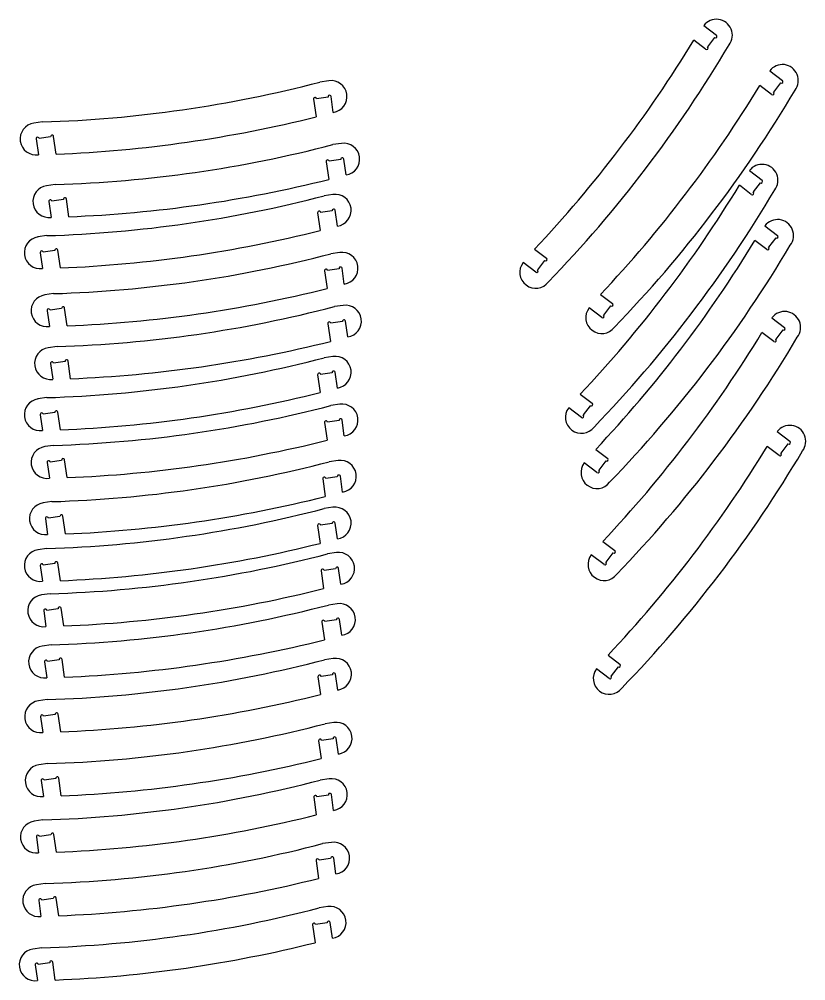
# Model space of a CAD drawing. Extents: x -112040 to 121029, y -95154 to 112900.
# Drawn here: x -112040 to -27837, y -95154 to 7728 of the extents above; entities that cross this region are included whole.
import ezdxf

# ---------------------------------------------------------------- set-up
doc = ezdxf.new("R2010")
doc.units = 0
doc.header["$LTSCALE"] = 50
doc.layers.get('0').update_dxf_attribs({"linetype": 'CONTINUOUS'})

msp = doc.modelspace()

# ---------------------------------------------------------------- linework, layer by layer
at = {"color": 7, "linetype": 'CONTINUOUS'}
for p, q in [((-38763, 7055), (-37406, 6021)), ((-38558, 4510), (-39833, 5482)), ((-37603, 5762), (-38361, 4768)), ((-31699, 2208), (-30342, 1173)), ((-78902, 1141), (-79842, 1006)), ((-31494, -338), (-32769, 634)), ((-30539, 915), (-31297, -79)), ((-80540, -819), (-80267, -2715)), ((-78981, -595), (-80218, -773)), ((-78416, -2239), (-78659, -549)), ((-109537, -3259), (-110478, -3395)), ((-110235, -5084), (-109992, -6774)), ((-108676, -4860), (-109913, -5038)), ((-108082, -6710), (-108354, -4814)), ((-77542, -5556), (-78482, -5691)), ((-79180, -7516), (-78908, -9412)), ((-77621, -7292), (-78858, -7470)), ((-77056, -8935), (-77299, -7246)), ((-33879, -8470), (-32522, -9505)), ((-108177, -9956), (-109118, -10092)), ((-33674, -11016), (-34949, -10044)), ((-32719, -9763), (-33477, -10757)), ((-78454, -11029), (-79394, -11164)), ((-108875, -11781), (-108632, -13471)), ((-107316, -11557), (-108553, -11735)), ((-106722, -13407), (-106994, -11511)), ((-80092, -12989), (-79820, -14885)), ((-78533, -12765), (-79770, -12943)), ((-77969, -14409), (-78211, -12719)), ((-32214, -14375), (-30856, -15410)), ((-109090, -15430), (-110030, -15565)), ((-32008, -16921), (-33283, -15949)), ((-31053, -15668), (-31811, -16663)), ((-109787, -17254), (-109545, -18944)), ((-108228, -17030), (-109466, -17208)), ((-107634, -18880), (-107907, -16984)), ((-77724, -17232), (-78665, -17367)), ((-56869, -16865), (-55593, -17838)), ((-56745, -19349), (-58103, -18314)), ((-55790, -18096), (-56548, -19090)), ((-79362, -19192), (-79090, -21088)), ((-77803, -18968), (-79041, -19146)), ((-77239, -20611), (-77482, -18922)), ((-108360, -21632), (-109300, -21767)), ((-49805, -21713), (-48529, -22685)), ((-109058, -23457), (-108815, -25147)), ((-107499, -23233), (-108736, -23411)), ((-106904, -25083), (-107177, -23187)), ((-77359, -22888), (-78300, -23023)), ((-49681, -24196), (-51039, -23161)), ((-48726, -22943), (-49484, -23938)), ((-77438, -24623), (-78676, -24801)), ((-76874, -26267), (-77117, -24577)), ((-31456, -24217), (-30099, -25252)), ((-78997, -24847), (-78725, -26743)), ((-30296, -25511), (-31054, -26505)), ((-31251, -26763), (-32526, -25791)), ((-107995, -27288), (-108935, -27423)), ((-78454, -28361), (-79394, -28496)), ((-108693, -29113), (-108450, -30802)), ((-107134, -28889), (-108371, -29066)), ((-106540, -30738), (-106812, -28842)), ((-80092, -30320), (-79820, -32216)), ((-78533, -30096), (-79770, -30274)), ((-77969, -31740), (-78211, -30050)), ((-109090, -32761), (-110030, -32896)), ((-51984, -32391), (-50709, -33363)), ((-77724, -33469), (-78665, -33604)), ((-51861, -34874), (-53219, -33839)), ((-50906, -33621), (-51664, -34615)), ((-109787, -34586), (-109545, -36275)), ((-108228, -34362), (-109466, -34539)), ((-107634, -36211), (-107907, -34315)), ((-79362, -35429), (-79090, -37325)), ((-77803, -35205), (-79041, -35382)), ((-77239, -36848), (-77482, -35158)), ((-30902, -36398), (-29544, -37433)), ((-108360, -37869), (-109300, -38004)), ((-30696, -38944), (-31971, -37972)), ((-29741, -37692), (-30499, -38686)), ((-50319, -38296), (-49044, -39268)), ((-109058, -39694), (-108815, -41383)), ((-107499, -39470), (-108736, -39648)), ((-106904, -41320), (-107177, -39424)), ((-77907, -39489), (-78847, -39624)), ((-50196, -40779), (-51553, -39744)), ((-49241, -39527), (-49999, -40521)), ((-79545, -41449), (-79272, -43345)), ((-77986, -41225), (-79223, -41403)), ((-77421, -42868), (-77664, -41179)), ((-108542, -43889), (-109483, -44024)), ((-78454, -44497), (-79394, -44632)), ((-109240, -45714), (-108997, -47404)), ((-107681, -45490), (-108918, -45668)), ((-107087, -47340), (-107359, -45444)), ((-78533, -46233), (-79770, -46410)), ((-77969, -47876), (-78211, -46187)), ((-80092, -46457), (-79820, -48353)), ((-49562, -48138), (-48287, -49111)), ((-109090, -48897), (-110030, -49032)), ((-78089, -49341), (-79029, -49476)), ((-48484, -49369), (-49241, -50363)), ((-49438, -50622), (-50796, -49587)), ((-109787, -50722), (-109545, -52411)), ((-108228, -50498), (-109466, -50676)), ((-107634, -52348), (-107907, -50452)), ((-79727, -51300), (-79455, -53196)), ((-78168, -51076), (-79405, -51254)), ((-77604, -52720), (-77846, -51030)), ((-108725, -53741), (-109665, -53876)), ((-107863, -55342), (-109101, -55519)), ((-107269, -57192), (-107542, -55295)), ((-78003, -54814), (-78943, -54949)), ((-109422, -55566), (-109180, -57255)), ((-78082, -56550), (-79319, -56727)), ((-77517, -58193), (-77760, -56503)), ((-79641, -56773), (-79368, -58670)), ((-108638, -59214), (-109578, -59349)), ((-78418, -60672), (-79358, -60807)), ((-49007, -60319), (-47732, -61291)), ((-109336, -61039), (-109093, -62728)), ((-107777, -60815), (-109014, -60992)), ((-107183, -62665), (-107455, -60769)), ((-47929, -61550), (-48687, -62544)), ((-80056, -62632), (-79783, -64528)), ((-78497, -62408), (-79734, -62586)), ((-77932, -64052), (-78175, -62362)), ((-48884, -62802), (-50241, -61768)), ((-109053, -65073), (-109994, -65208)), ((-108192, -66673), (-109429, -66851)), ((-107598, -68523), (-107870, -66627)), ((-109751, -66897), (-109508, -68587)), ((-78353, -67518), (-79293, -67653)), ((-79991, -69478), (-79719, -71374)), ((-78432, -69254), (-79669, -69432)), ((-77868, -70898), (-78110, -69208)), ((-108989, -71918), (-109929, -72054)), ((-109686, -73743), (-109444, -75433)), ((-108127, -73519), (-109364, -73697)), ((-107533, -75369), (-107805, -73473)), ((-78868, -73548), (-79809, -73683)), ((-80506, -75508), (-80234, -77404)), ((-78947, -75284), (-80185, -75462)), ((-78383, -76928), (-78626, -75238)), ((-109504, -77949), (-110444, -78084)), ((-110202, -79773), (-109959, -81463)), ((-108643, -79549), (-109880, -79727)), ((-108049, -81399), (-108321, -79503)), ((-78621, -80348), (-79562, -80484)), ((-78700, -82084), (-79937, -82262)), ((-78136, -83728), (-78378, -82038)), ((-80259, -82308), (-79987, -84204)), ((-109257, -84749), (-110197, -84884)), ((-108395, -86350), (-109633, -86527)), ((-107801, -88199), (-108074, -86303)), ((-109954, -86573), (-109712, -88263)), ((-79000, -87222), (-79940, -87357)), ((-80638, -89182), (-80366, -91078)), ((-79079, -88958), (-80316, -89136)), ((-78515, -90602), (-78757, -88912)), ((-109636, -91623), (-110576, -91758)), ((-110333, -93447), (-110091, -95137)), ((-108774, -93223), (-110012, -93401)), ((-108180, -95073), (-108453, -93177))]:
    msp.add_line(p, q, dxfattribs=at)
for centre, radius, start, end in [((-37406, 6021), 1707, 322.68093, 142.68093), ((-154330, 75098), 134000, 316.66236, 328.6995), ((-37504, 5891), 163, 232.68093, 52.68093), ((-154330, 75098), 137500, 316.01962, 329.34224), ((-38459, 4639), 162, 232.68093, 52.68093), ((-30342, 1173), 1707, 322.68093, 142.68093), ((-78659, -549), 1707, 278.17362, 98.17362), ((-30440, 1044), 163, 232.68093, 52.68093), ((-113621, 130678), 134000, 271.74644, 284.6008), ((-147266, 70251), 134000, 316.66236, 328.6995), ((-147266, 70251), 137500, 316.01962, 329.34224), ((-80379, -796), 163, 8.17362, 188.17362), ((-78820, -572), 163, 8.17362, 188.17362), ((-31395, -209), 162, 232.68093, 52.68093), ((-113621, 130678), 137500, 272.3088, 284.03844), ((-110235, -5084), 1707, 98.17362, 278.17362), ((-110074, -5061), 163, 8.17362, 188.17362), ((-108515, -4837), 163, 8.17362, 188.17362), ((-112261, 123981), 134000, 271.74644, 284.6008), ((-77299, -7246), 1707, 278.17362, 98.17362), ((-77460, -7269), 163, 8.17362, 188.17362), ((-79019, -7493), 163, 8.17362, 188.17362), ((-32522, -9505), 1707, 322.68093, 142.68093), ((-108875, -11781), 1707, 98.17362, 278.17362), ((-112261, 123981), 137500, 272.3088, 284.03844), ((-149446, 59573), 134000, 316.66236, 328.6995), ((-32620, -9634), 163, 232.68093, 52.68093), ((-113173, 118508), 134000, 271.74644, 284.6008), ((-78211, -12719), 1707, 278.17362, 98.17362), ((-149446, 59573), 137500, 316.01962, 329.34224), ((-33575, -10886), 162, 232.68093, 52.68093), ((-108714, -11758), 163, 8.17362, 188.17362), ((-107155, -11534), 163, 8.17362, 188.17362), ((-79931, -12966), 163, 8.17362, 188.17362), ((-78372, -12742), 163, 8.17362, 188.17362), ((-30856, -15410), 1707, 322.68093, 142.68093), ((-113173, 118508), 137500, 272.3088, 284.03844), ((-30955, -15539), 163, 232.68093, 52.68093), ((-109787, -17254), 1707, 98.17362, 278.17362), ((-147780, 53668), 134000, 316.66236, 328.6995), ((-147780, 53668), 137500, 316.01962, 329.34224), ((-109626, -17231), 163, 8.17362, 188.17362), ((-112444, 112305), 134000, 271.74644, 284.6008), ((-108067, -17007), 163, 8.17362, 188.17362), ((-77482, -18922), 1707, 278.17362, 98.17362), ((-31909, -16792), 162, 232.68093, 52.68093), ((-56745, -19349), 1707, 142.68093, 322.68093), ((-55692, -17967), 163, 232.68093, 52.68093), ((-79201, -19169), 163, 8.17362, 188.17362), ((-77642, -18945), 163, 8.17362, 188.17362), ((-56647, -19219), 163, 232.68093, 52.68093), ((-112444, 112305), 137500, 272.3088, 284.03844), ((-109058, -23457), 1707, 98.17362, 278.17362), ((-108897, -23434), 163, 8.17362, 188.17362), ((-112079, 106650), 134000, 271.74644, 284.6008), ((-107338, -23210), 163, 8.17362, 188.17362), ((-77117, -24577), 1707, 278.17362, 98.17362), ((-49681, -24196), 1707, 142.68093, 322.68093), ((-48628, -22814), 163, 232.68093, 52.68093), ((-30099, -25252), 1707, 322.68093, 142.68093), ((-78837, -24824), 163, 8.17362, 188.17362), ((-77278, -24600), 163, 8.17362, 188.17362), ((-49583, -24067), 163, 232.68093, 52.68093), ((-30197, -25382), 163, 232.68093, 52.68093), ((-112079, 106650), 137500, 272.3088, 284.03844), ((-147023, 43825), 134000, 316.66236, 328.6995), ((-147023, 43825), 137500, 316.01962, 329.34224), ((-31152, -26634), 162, 232.68093, 52.68093), ((-108693, -29113), 1707, 98.17362, 278.17362), ((-113173, 101177), 134000, 271.74644, 284.6008), ((-106973, -28865), 163, 8.17362, 188.17362), ((-78211, -30050), 1707, 278.17362, 98.17362), ((-108532, -29089), 163, 8.17362, 188.17362), ((-79931, -30297), 163, 8.17362, 188.17362), ((-78372, -30073), 163, 8.17362, 188.17362), ((-109787, -34586), 1707, 98.17362, 278.17362), ((-113173, 101177), 137500, 272.3088, 284.03844), ((-112444, 96069), 134000, 271.74644, 284.6008), ((-77482, -35158), 1707, 278.17362, 98.17362), ((-51861, -34874), 1707, 142.68093, 322.68093), ((-50808, -33492), 163, 232.68093, 52.68093), ((-109626, -34562), 163, 8.17362, 188.17362), ((-108067, -34339), 163, 8.17362, 188.17362), ((-51763, -34744), 163, 232.68093, 52.68093), ((-79201, -35405), 163, 8.17362, 188.17362), ((-77642, -35182), 163, 8.17362, 188.17362), ((-29544, -37433), 1707, 322.68093, 142.68093), ((-109058, -39694), 1707, 98.17362, 278.17362), ((-112444, 96069), 137500, 272.3088, 284.03844), ((-146468, 31644), 134000, 316.66236, 328.6995), ((-29643, -37562), 163, 232.68093, 52.68093), ((-146468, 31644), 137500, 316.01962, 329.34224), ((-30597, -38815), 162, 232.68093, 52.68093), ((-108897, -39671), 163, 8.17362, 188.17362), ((-112626, 90048), 134000, 271.74644, 284.6008), ((-107338, -39447), 163, 8.17362, 188.17362), ((-77664, -41179), 1707, 278.17362, 98.17362), ((-50196, -40779), 1707, 142.68093, 322.68093), ((-49142, -39397), 163, 232.68093, 52.68093), ((-77825, -41202), 163, 8.17362, 188.17362), ((-50097, -40650), 163, 232.68093, 52.68093), ((-79384, -41426), 163, 8.17362, 188.17362), ((-109240, -45714), 1707, 98.17362, 278.17362), ((-112626, 90048), 137500, 272.3088, 284.03844), ((-113173, 85041), 134000, 271.74644, 284.6008), ((-78211, -46187), 1707, 278.17362, 98.17362), ((-109079, -45691), 163, 8.17362, 188.17362), ((-107520, -45467), 163, 8.17362, 188.17362), ((-79931, -46434), 163, 8.17362, 188.17362), ((-78372, -46210), 163, 8.17362, 188.17362), ((-113173, 85041), 137500, 272.3088, 284.03844), ((-109787, -50722), 1707, 98.17362, 278.17362), ((-77846, -51030), 1707, 278.17362, 98.17362), ((-48385, -49240), 163, 232.68093, 52.68093), ((-112809, 80197), 134000, 271.74644, 284.6008), ((-108067, -50475), 163, 8.17362, 188.17362), ((-49438, -50622), 1707, 142.68093, 322.68093), ((-49340, -50492), 163, 232.68093, 52.68093), ((-109626, -50699), 163, 8.17362, 188.17362), ((-79566, -51277), 162, 8.17362, 188.17362), ((-78007, -51053), 163, 8.17362, 188.17362), ((-112809, 80197), 137500, 272.3088, 284.03844), ((-109422, -55566), 1707, 98.17362, 278.17362), ((-109262, -55543), 163, 8.17362, 188.17362), ((-112722, 74724), 134000, 271.74644, 284.6008), ((-107703, -55319), 163, 8.17362, 188.17362), ((-77760, -56503), 1707, 278.17362, 98.17362), ((-77921, -56526), 163, 8.17362, 188.17362), ((-79480, -56750), 163, 8.17362, 188.17362), ((-109336, -61039), 1707, 98.17362, 278.17362), ((-112722, 74724), 137500, 272.3088, 284.03844), ((-107616, -60792), 163, 8.17362, 188.17362), ((-78175, -62362), 1707, 278.17362, 98.17362), ((-109175, -61016), 163, 8.17362, 188.17362), ((-113137, 68865), 134000, 271.74644, 284.6008), ((-47830, -61421), 163, 232.68093, 52.68093), ((-79895, -62609), 162, 8.17362, 188.17362), ((-78336, -62385), 163, 8.17362, 188.17362), ((-48884, -62802), 1707, 142.68093, 322.68093), ((-48785, -62673), 163, 232.68093, 52.68093), ((-113137, 68865), 137500, 272.3088, 284.03844), ((-109751, -66897), 1707, 98.17362, 278.17362), ((-109590, -66874), 162, 8.17362, 188.17362), ((-108031, -66650), 163, 8.17362, 188.17362), ((-113072, 62019), 134000, 271.74644, 284.6008), ((-78110, -69208), 1707, 278.17362, 98.17362), ((-79830, -69455), 163, 8.17362, 188.17362), ((-78271, -69231), 163, 8.17362, 188.17362), ((-113072, 62019), 137500, 272.3088, 284.03844), ((-109686, -73743), 1707, 98.17362, 278.17362), ((-109525, -73720), 163, 8.17362, 188.17362), ((-113588, 55989), 134000, 271.74644, 284.6008), ((-107966, -73496), 163, 8.17362, 188.17362), ((-78626, -75238), 1707, 278.17362, 98.17362), ((-78786, -75261), 163, 8.17362, 188.17362), ((-80345, -75485), 163, 8.17362, 188.17362), ((-110202, -79773), 1707, 98.17362, 278.17362), ((-113588, 55989), 137500, 272.3088, 284.03844), ((-110041, -79750), 163, 8.17362, 188.17362), ((-108482, -79526), 163, 8.17362, 188.17362), ((-113341, 49189), 134000, 271.74644, 284.6008), ((-78378, -82038), 1707, 278.17362, 98.17362), ((-80098, -82285), 163, 8.17362, 188.17362), ((-78539, -82061), 163, 8.17362, 188.17362), ((-113341, 49189), 137500, 272.3088, 284.03844), ((-109954, -86573), 1707, 98.17362, 278.17362), ((-109794, -86550), 163, 8.17362, 188.17362), ((-108235, -86326), 163, 8.17362, 188.17362), ((-113720, 42315), 134000, 271.74644, 284.6008), ((-78757, -88912), 1707, 278.17362, 98.17362), ((-80477, -89159), 163, 8.17362, 188.17362), ((-78918, -88935), 163, 8.17362, 188.17362), ((-113720, 42315), 137500, 272.3088, 284.03844), ((-110333, -93447), 1707, 98.17362, 278.17362), ((-110173, -93424), 163, 8.17362, 188.17362), ((-108614, -93200), 163, 8.17362, 188.17362)]:
    msp.add_arc(centre, radius, start, end, dxfattribs=at)

doc.saveas('drawing.dxf')
